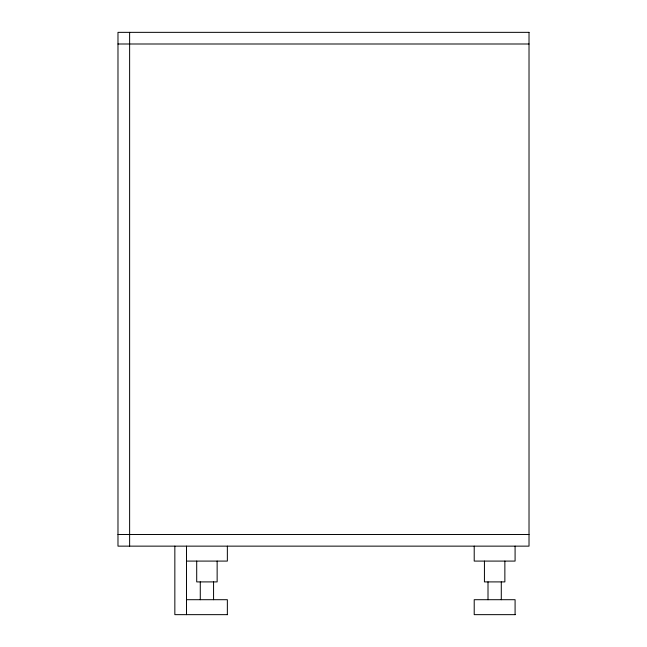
<?xml version="1.0" encoding="UTF-8"?>
<svg xmlns="http://www.w3.org/2000/svg" width="647" height="647" viewBox="0 0 647 647"><rect width="100%" height="100%" fill="white"/><g stroke="black" fill="none" stroke-linecap="round" stroke-linejoin="round"><path stroke-width="0.97" d="M117.98 43.996L529.02 43.996M117.98 534.495L529.02 534.495M186.49 561.086L227.356 561.086L227.356 546.141M186.49 599.704L227.356 599.704L227.356 614.65M227.59 614.65L174.844 614.65L174.844 546.141M515.319 614.65L474.211 614.65L474.211 599.704L515.085 599.704L515.085 614.65M515.085 546.141L515.085 561.086L474.211 561.086L474.211 546.141M504.862 561.086L504.862 581.904L484.433 581.904L484.433 561.086M501.288 581.904L501.288 599.704M488.008 581.904L488.008 599.704M217.141 561.086L217.141 581.904L196.704 581.904L196.704 561.086M213.567 581.904L213.567 599.704M200.279 581.904L200.279 599.704M186.49 546.141L186.49 614.65M129.626 32.35L129.626 546.141M529.02 32.35L117.98 32.35L117.98 546.141L529.02 546.141L529.02 32.35"/></g></svg>
